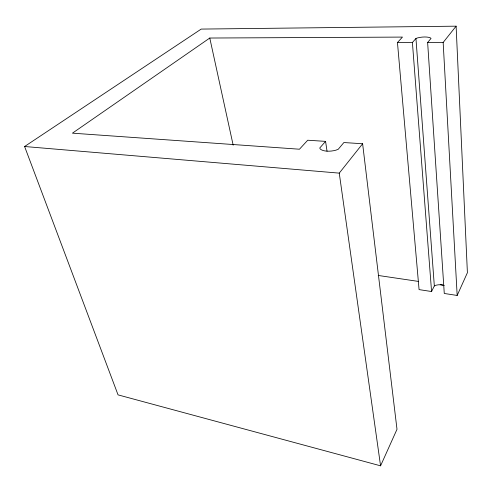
<?xml version="1.0" encoding="UTF-8"?>
<svg xmlns="http://www.w3.org/2000/svg" width="492" height="492" viewBox="0 0 492 492"><rect width="100%" height="100%" fill="white"/><g stroke="black" fill="none" stroke-linecap="round" stroke-linejoin="round"><path stroke-width="0.74" d="M380.574 465.826L397.001 429.301L362.616 143.75L343.871 142.545L338.219 149.291L335.913 150.171A12.614 5.51 -8.7 0 1 320.341 149.088L319.738 148.018L325.575 141.37L307.721 140.226L299.462 149.217L72.435 133.166L209.776 38.032L402.456 37.084L397.462 42.527L419.067 289.61L431.57 291.528L434.331 285.938L415.949 38.468L417.64 37.89A9.994 3.272 -6.8 0 1 430.316 37.835L431.041 38.407L427.634 42.484L444.27 293.472L457.173 295.452L467.4 272.709L456.109 26.174L201.197 29.083L24.6 146.505L118.049 394.873L380.574 465.826L339.252 173.129L362.616 143.75M457.173 295.452L443.157 42.46L456.109 26.174M431.57 291.528L412.407 42.503L415.949 38.468M434.331 285.938C437.382 284.37 441.09 284.456 444.276 285.594M397.462 42.527L412.407 42.503M427.634 42.484L443.157 42.46M24.6 146.505L339.252 173.129M378.225 275.458L418.397 281.412M440.199 284.647L442.991 285.059M209.776 38.032L233.171 145.189M325.575 141.37L327.039 151.228"/></g></svg>
